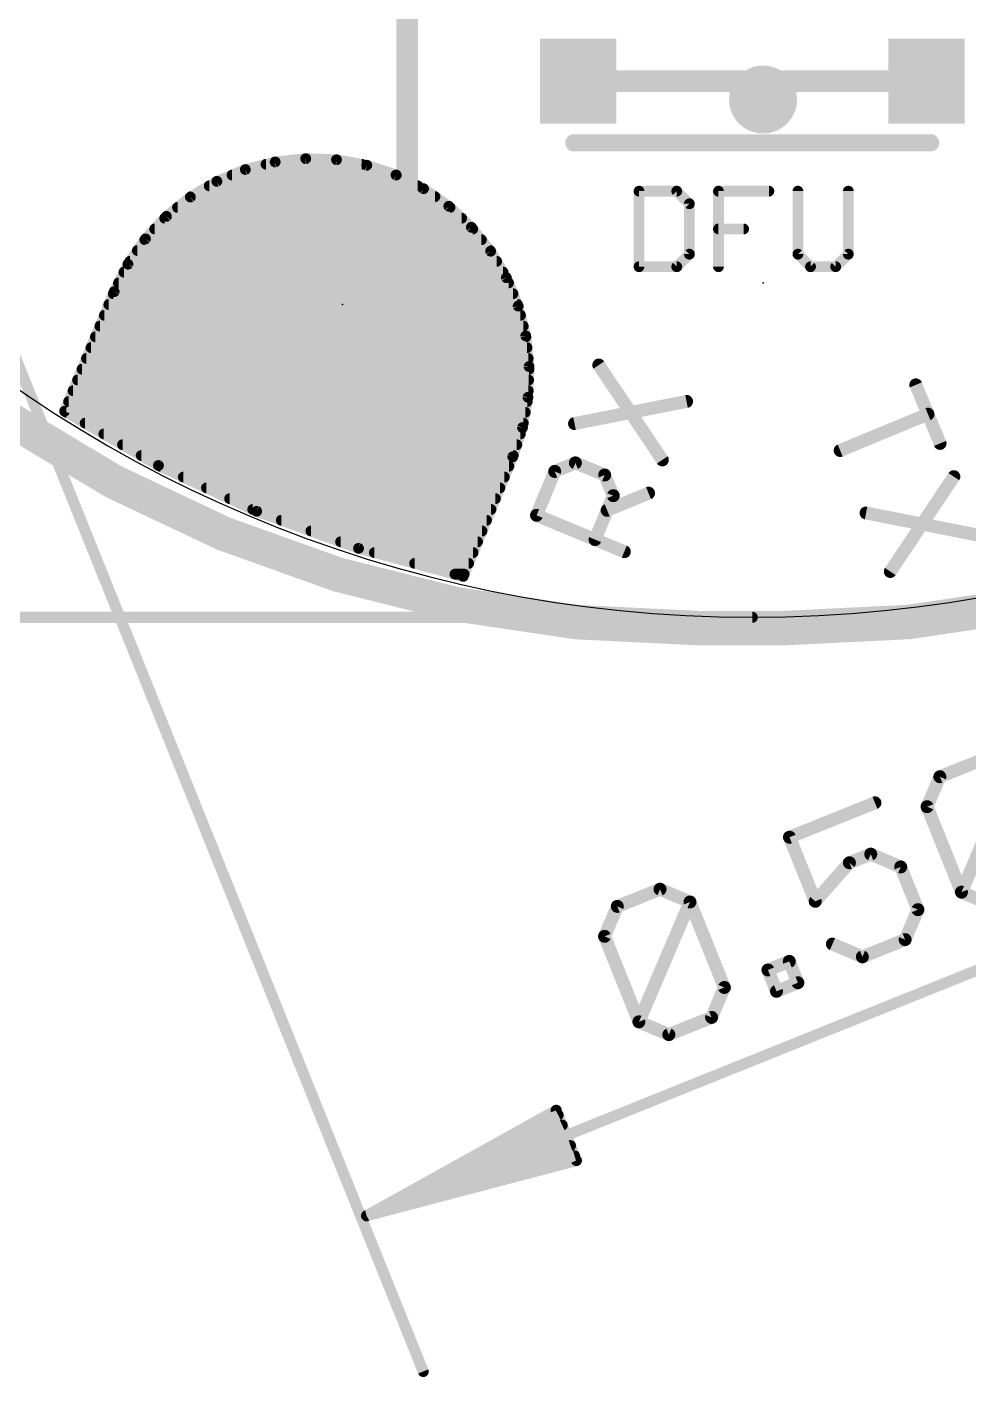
# Model space of a CAD drawing. Extents: x -22.8 to 21.3, y -24.2 to 20.5.
# Drawn here: x -8.54 to 2.55, y -24.18 to -8.29 of the extents above; entities that cross this region are included whole.
import ezdxf

# ---------------------------------------------------------------- set-up
doc = ezdxf.new("R2010")
doc.units = 0
for name, color, linetype in [('1', 12, 'CONTINUOUS'), ('16', 132, 'CONTINUOUS'), ('17', 110, 'CONTINUOUS'), ('18', 110, 'CONTINUOUS'), ('20', 53, 'CONTINUOUS'), ('21', 40, 'CONTINUOUS'), ('23', 53, 'CONTINUOUS'), ('24', 53, 'CONTINUOUS'), ('47', 253, 'CONTINUOUS')]:
    doc.layers.add(name, color=color, linetype=linetype)

# ---------------------------------------------------------------- blocks, each defined once
blk = doc.blocks.new('RECT')
blk.add_solid([(-0.5, -0.5), (0.5, -0.5), (-0.5, 0.5), (0.5, 0.5)])
blk = doc.blocks.new('ROUNDP')
at = {"const_width": 0.5}
blk.add_lwpolyline([(0, -0.25, 1), (0, 0.25, 1), (0, -0.25)], format="xyb", dxfattribs=at)
blk = doc.blocks.new('ROUNDV')
at = {"const_width": 0.5}
blk.add_lwpolyline([(0, -0.25, 1), (0, 0.25, 1), (0, -0.25)], format="xyb", dxfattribs=at)

msp = doc.modelspace()

# ---------------------------------------------------------------- linework, layer by layer
at = {"layer": '1'}
for points, const_width in [([(-2.05, -8.928), (-0.0795, -8.928)], 0.254), ([(-0.0795, -8.928), (2.05, -8.928)], 0.254), ([(-0.0795, -8.928), (0.127, -9.1345)], 0.254), ([(0.127, -9.1345), (0.127, -9.144)], 0.254), ([(-5.6172, -9.8787), (-5.9683, -9.9683)], 0.127), ([(-5.7242, -9.906), (-4.6003, -9.906)], 0.127), ([(-5.2569, -9.8399), (-5.6172, -9.8787)], 0.127), ([(-4.8947, -9.8529), (-5.2569, -9.8399)], 0.127), ([(-4.538, -9.9172), (-4.8947, -9.8529)], 0.127), ([(-4.1942, -10.0317), (-4.538, -9.9172)], 0.127), ([(-5.9683, -9.9683), (-6.3032, -10.107)], 0.127), ([(-6.1245, -10.033), (-4.1915, -10.033)], 0.127), ([(-3.8701, -10.1939), (-4.1942, -10.0317)], 0.127), ([(-6.3032, -10.107), (-6.6148, -10.2919)], 0.127), ([(-6.3925, -10.16), (-3.9378, -10.16)], 0.127), ([(-3.5724, -10.4006), (-3.8701, -10.1939)], 0.127), ([(-6.6148, -10.2919), (-6.897, -10.5193)], 0.127), ([(-6.6065, -10.287), (-3.736, -10.287)], 0.127), ([(-6.897, -10.5193), (-7.144, -10.7846)], 0.127), ([(-6.9172, -10.541), (-3.4216, -10.541)], 0.127), ([(-6.7663, -10.414), (-3.558, -10.414)], 0.127), ([(-3.3072, -10.6475), (-3.5724, -10.4006)], 0.127), ([(-7.0354, -10.668), (-3.2907, -10.668)], 0.127), ([(-3.0798, -10.9297), (-3.3072, -10.6475)], 0.127), ([(-7.144, -10.7846), (-7.3506, -11.0822)], 0.127), ([(-7.1512, -10.795), (-3.1883, -10.795)], 0.127), ([(-7.2394, -10.922), (-3.086, -10.922)], 0.127), ([(-2.8949, -11.2414), (-3.0798, -10.9297)], 0.127), ([(-7.3506, -11.0822), (-7.5129, -11.4063)], 0.127), ([(-7.3976, -11.176), (-2.9337, -11.176)], 0.127), ([(-7.3276, -11.049), (-3.009, -11.049)], 0.127), ([(-7.4611, -11.303), (-2.8693, -11.303)], 0.127), ([(-2.7562, -11.5762), (-2.8949, -11.2414)], 0.127), ([(-7.5129, -11.4063), (-8.0961, -12.8143)], 0.127), ([(-7.5227, -11.43), (-2.8167, -11.43)], 0.127), ([(-7.5753, -11.557), (-2.7641, -11.557)], 0.127), ([(-2.6666, -11.9273), (-2.7562, -11.5762)], 0.127), ([(-7.6805, -11.811), (-2.6963, -11.811)], 0.127), ([(-7.6279, -11.684), (-2.7287, -11.684)], 0.127), ([(-7.7331, -11.938), (-2.6654, -11.938)], 0.127), ([(-2.6278, -12.2877), (-2.6666, -11.9273)], 0.127), ([(-7.7857, -12.065), (-2.6518, -12.065)], 0.127), ([(-7.8383, -12.192), (-2.6381, -12.192)], 0.127), ([(-2.6408, -12.6498), (-2.6278, -12.2877)], 0.127), ([(-7.9435, -12.446), (-2.6335, -12.446)], 0.127), ([(-7.8909, -12.319), (-2.6289, -12.319)], 0.127), ([(-7.9961, -12.573), (-2.638, -12.573)], 0.127), ([(-8.0487, -12.7), (-2.6498, -12.7)], 0.127), ([(-2.7051, -13.0065), (-2.6408, -12.6498)], 0.127), ([(-8.0961, -12.8143), (-6.991, -13.4523)], 0.127), ([(-8.0741, -12.827), (-2.6727, -12.827)], 0.127), ([(-7.8541, -12.954), (-2.6956, -12.954)], 0.127), ([(-7.6341, -13.081), (-2.7299, -13.081)], 0.127), ([(-2.8196, -13.3503), (-2.7051, -13.0065)], 0.127), ([(-7.4142, -13.208), (-2.7722, -13.208)], 0.127), ([(-7.1942, -13.335), (-2.8144, -13.335)], 0.127), ([(-3.4028, -14.7583), (-2.8196, -13.3503)], 0.127), ([(-6.991, -13.4523), (-5.8345, -13.9916)], 0.127), ([(-6.9702, -13.462), (-2.8658, -13.462)], 0.127), ([(-6.6979, -13.589), (-2.9184, -13.589)], 0.127), ([(-6.4255, -13.716), (-2.971, -13.716)], 0.127), ([(-6.1532, -13.843), (-3.0236, -13.843)], 0.127), ([(-5.8808, -13.97), (-3.0762, -13.97)], 0.127), ([(-5.8345, -13.9916), (-4.6353, -14.4281)], 0.127), ([(-5.5449, -14.097), (-3.1288, -14.097)], 0.127), ([(-5.196, -14.224), (-3.1814, -14.224)], 0.127), ([(-4.8471, -14.351), (-3.234, -14.351)], 0.127), ([(-4.6353, -14.4281), (-3.4028, -14.7583)], 0.127), ([(-4.449, -14.478), (-3.2866, -14.478)], 0.127), ([(-3.975, -14.605), (-3.3392, -14.605)], 0.127), ([(-3.501, -14.732), (-3.3919, -14.732)], 0.127)]:
    msp.add_lwpolyline(points, dxfattribs=dict(at, const_width=const_width))
for points, const_width in [([(-2.05, -8.8645, 1), (-2.05, -8.9915)], 0.127), ([(-0.0795, -8.8645, 1), (-0.0795, -8.9915)], 0.127), ([(-0.0346, -8.8831, 1), (-0.1244, -8.9729)], 0.127), ([(-0.0795, -8.9915, 1), (-0.0795, -8.8645)], 0.127), ([(2.05, -8.9915, 1), (2.05, -8.8645)], 0.127), ([(0.1905, -9.1345, 1), (0.0635, -9.1345)], 0.127), ([(0.0821, -9.1794, 1), (0.1719, -9.0896)], 0.127), ([(0.0635, -9.144, 1), (0.1905, -9.144)], 0.127), ([(-5.7242, -9.8742, 1), (-5.7242, -9.9378)], 0.0635), ([(-5.6206, -9.8471, 1), (-5.6138, -9.9103)], 0.0635), ([(-5.6093, -9.9094, 1), (-5.625, -9.8479)], 0.0635), ([(-5.2557, -9.8082, 1), (-5.258, -9.8717)], 0.0635), ([(-5.2535, -9.8715, 1), (-5.2603, -9.8084)], 0.0635), ([(-4.8891, -9.8216, 1), (-4.9003, -9.8841)], 0.0635), ([(-4.8958, -9.8846, 1), (-4.8936, -9.8211)], 0.0635), ([(-4.6003, -9.9378, 1), (-4.6003, -9.8742)], 0.0635), ([(-4.528, -9.8871, 1), (-4.5481, -9.9474)], 0.0635), ([(-4.5437, -9.9485, 1), (-4.5324, -9.886)], 0.0635), ([(-6.1245, -10.0013, 1), (-6.1245, -10.0648)], 0.0635), ([(-5.9762, -9.9375, 1), (-5.9605, -9.9991)], 0.0635), ([(-5.9562, -9.9976, 1), (-5.9805, -9.939)], 0.0635), ([(-4.18, -10.0033, 1), (-4.2084, -10.0601)], 0.0635), ([(-4.2042, -10.0618, 1), (-4.1842, -10.0015)], 0.0635), ([(-4.1915, -10.0648, 1), (-4.1915, -10.0013)], 0.0635), ([(-6.3925, -10.1282, 1), (-6.3925, -10.1918)], 0.0635), ([(-6.3153, -10.0777, 1), (-6.291, -10.1363)], 0.0635), ([(-6.287, -10.1343, 1), (-6.3194, -10.0797)], 0.0635), ([(-3.9378, -10.1918, 1), (-3.9378, -10.1282)], 0.0635), ([(-3.852, -10.1678, 1), (-3.8882, -10.22)], 0.0635), ([(-3.8843, -10.2223, 1), (-3.8559, -10.1655)], 0.0635), ([(-6.631, -10.2646, 1), (-6.5986, -10.3192)], 0.0635), ([(-6.6065, -10.2553, 1), (-6.6065, -10.3188)], 0.0635), ([(-6.5949, -10.3166, 1), (-6.6347, -10.2672)], 0.0635), ([(-3.736, -10.3188, 1), (-3.736, -10.2553)], 0.0635), ([(-6.9172, -10.5092, 1), (-6.9172, -10.5728)], 0.0635), ([(-6.9169, -10.4946, 1), (-6.8771, -10.544)], 0.0635), ([(-6.8738, -10.541, 1), (-6.9202, -10.4977)], 0.0635), ([(-6.7663, -10.3822, 1), (-6.7663, -10.4458)], 0.0635), ([(-3.5508, -10.3773, 1), (-3.5941, -10.4238)], 0.0635), ([(-3.5905, -10.4267, 1), (-3.5543, -10.3745)], 0.0635), ([(-3.558, -10.4458, 1), (-3.558, -10.3822)], 0.0635), ([(-3.4216, -10.5728, 1), (-3.4216, -10.5092)], 0.0635), ([(-7.0354, -10.6363, 1), (-7.0354, -10.6998)], 0.0635), ([(-3.2825, -10.6276, 1), (-3.3319, -10.6674)], 0.0635), ([(-3.3288, -10.6708, 1), (-3.2856, -10.6243)], 0.0635), ([(-3.2907, -10.6998, 1), (-3.2907, -10.6363)], 0.0635), ([(-7.1512, -10.7632, 1), (-7.1512, -10.8268)], 0.0635), ([(-7.1672, -10.7629, 1), (-7.1207, -10.8062)], 0.0635), ([(-7.1179, -10.8027, 1), (-7.17, -10.7664)], 0.0635), ([(-3.1883, -10.8268, 1), (-3.1883, -10.7632)], 0.0635), ([(-7.2394, -10.8902, 1), (-7.2394, -10.9538)], 0.0635), ([(-3.0525, -10.9135, 1), (-3.1071, -10.9459)], 0.0635), ([(-3.1045, -10.9496, 1), (-3.0551, -10.9098)], 0.0635), ([(-3.086, -10.9538, 1), (-3.086, -10.8902)], 0.0635), ([(-7.3976, -11.1442, 1), (-7.3976, -11.2078)], 0.0635), ([(-7.3767, -11.0641, 1), (-7.3246, -11.1004)], 0.0635), ([(-7.3222, -11.0965, 1), (-7.379, -11.068)], 0.0635), ([(-7.3276, -11.0173, 1), (-7.3276, -11.0808)], 0.0635), ([(-3.009, -11.0808, 1), (-3.009, -11.0173)], 0.0635), ([(-2.9337, -11.2078, 1), (-2.9337, -11.1442)], 0.0635), ([(-7.4611, -11.2713, 1), (-7.4611, -11.3348)], 0.0635), ([(-2.8655, -11.2292, 1), (-2.9242, -11.2535)], 0.0635), ([(-2.9222, -11.2576, 1), (-2.8676, -11.2252)], 0.0635), ([(-2.8693, -11.3348, 1), (-2.8693, -11.2713)], 0.0635), ([(-7.5227, -11.3982, 1), (-7.5227, -11.4618)], 0.0635), ([(-7.5413, -11.3921, 1), (-7.4845, -11.4205)], 0.0635), ([(-7.4835, -11.4185, 1), (-7.5422, -11.3942)], 0.0635), ([(-2.8167, -11.4618, 1), (-2.8167, -11.3982)], 0.0635), ([(-7.5753, -11.5252, 1), (-7.5753, -11.5888)], 0.0635), ([(-2.7254, -11.5683, 1), (-2.7869, -11.584)], 0.0635), ([(-2.7855, -11.5883, 1), (-2.7269, -11.564)], 0.0635), ([(-2.7641, -11.5888, 1), (-2.7641, -11.5252)], 0.0635), ([(-7.6805, -11.7792, 1), (-7.6805, -11.8428)], 0.0635), ([(-7.6279, -11.6523, 1), (-7.6279, -11.7158)], 0.0635), ([(-2.7287, -11.7158, 1), (-2.7287, -11.6523)], 0.0635), ([(-2.6963, -11.8428, 1), (-2.6963, -11.7792)], 0.0635), ([(-7.7331, -11.9063, 1), (-7.7331, -11.9698)], 0.0635), ([(-2.635, -11.9239, 1), (-2.6981, -11.9307)], 0.0635), ([(-2.6973, -11.9352, 1), (-2.6358, -11.9195)], 0.0635), ([(-2.6654, -11.9698, 1), (-2.6654, -11.9063)], 0.0635), ([(-7.7857, -12.0333, 1), (-7.7857, -12.0968)], 0.0635), ([(-2.6518, -12.0968, 1), (-2.6518, -12.0333)], 0.0635), ([(-7.8383, -12.1602, 1), (-7.8383, -12.2238)], 0.0635), ([(-2.5961, -12.2888, 1), (-2.6596, -12.2865)], 0.0635), ([(-2.6381, -12.2238, 1), (-2.6381, -12.1602)], 0.0635), ([(-7.9435, -12.4142, 1), (-7.9435, -12.4778)], 0.0635), ([(-7.8909, -12.2873, 1), (-7.8909, -12.3508)], 0.0635), ([(-2.6594, -12.2911, 1), (-2.5963, -12.2843)], 0.0635), ([(-2.6335, -12.4778, 1), (-2.6335, -12.4142)], 0.0635), ([(-2.6289, -12.3508, 1), (-2.6289, -12.2873)], 0.0635), ([(-7.9961, -12.5412, 1), (-7.9961, -12.6048)], 0.0635), ([(-2.638, -12.6048, 1), (-2.638, -12.5412)], 0.0635), ([(-8.0487, -12.6683, 1), (-8.0487, -12.7318)], 0.0635), ([(-2.6725, -12.6487, 1), (-2.609, -12.651)], 0.0635), ([(-2.6095, -12.6555, 1), (-2.672, -12.6442)], 0.0635), ([(-2.6498, -12.7318, 1), (-2.6498, -12.6683)], 0.0635), ([(-8.1254, -12.8022, 1), (-8.0667, -12.8265)], 0.0635), ([(-8.0802, -12.7868, 1), (-8.1119, -12.8418)], 0.0635), ([(-8.0741, -12.7952, 1), (-8.0741, -12.8588)], 0.0635), ([(-2.6727, -12.8588, 1), (-2.6727, -12.7952)], 0.0635), ([(-7.8541, -12.9223, 1), (-7.8541, -12.9858)], 0.0635), ([(-7.6341, -13.0493, 1), (-7.6341, -13.1128)], 0.0635), ([(-2.7363, -13.0009, 1), (-2.6739, -13.0121)], 0.0635), ([(-2.675, -13.0165, 1), (-2.7352, -12.9965)], 0.0635), ([(-2.7299, -13.1128, 1), (-2.7299, -13.0493)], 0.0635), ([(-2.6956, -12.9858, 1), (-2.6956, -12.9223)], 0.0635), ([(-7.4142, -13.1762, 1), (-7.4142, -13.2398)], 0.0635), ([(-2.7722, -13.2398, 1), (-2.7722, -13.1762)], 0.0635), ([(-7.1942, -13.3033, 1), (-7.1942, -13.3668)], 0.0635), ([(-2.8497, -13.3403, 1), (-2.7894, -13.3604)], 0.0635), ([(-2.7902, -13.3625, 1), (-2.8489, -13.3382)], 0.0635), ([(-2.8144, -13.3668, 1), (-2.8144, -13.3033)], 0.0635), ([(-6.9775, -13.4236, 1), (-7.0044, -13.4811)], 0.0635), ([(-7.0068, -13.4798, 1), (-6.9751, -13.4248)], 0.0635), ([(-6.9702, -13.4303, 1), (-6.9702, -13.4938)], 0.0635), ([(-2.8658, -13.4938, 1), (-2.8658, -13.4303)], 0.0635), ([(-6.6979, -13.5572, 1), (-6.6979, -13.6208)], 0.0635), ([(-6.4255, -13.6843, 1), (-6.4255, -13.7478)], 0.0635), ([(-2.971, -13.7478, 1), (-2.971, -13.6843)], 0.0635), ([(-2.9184, -13.6208, 1), (-2.9184, -13.5572)], 0.0635), ([(-6.1532, -13.8112, 1), (-6.1532, -13.8748)], 0.0635), ([(-3.0236, -13.8748, 1), (-3.0236, -13.8112)], 0.0635), ([(-5.8808, -13.9383, 1), (-5.8808, -14.0018)], 0.0635), ([(-5.8236, -13.9618, 1), (-5.8453, -14.0215)], 0.0635), ([(-5.8479, -14.0204, 1), (-5.821, -13.9628)], 0.0635), ([(-3.0762, -14.0018, 1), (-3.0762, -13.9383)], 0.0635), ([(-5.5449, -14.0653, 1), (-5.5449, -14.1288)], 0.0635), ([(-3.1288, -14.1288, 1), (-3.1288, -14.0653)], 0.0635), ([(-5.196, -14.1922, 1), (-5.196, -14.2558)], 0.0635), ([(-4.8471, -14.3193, 1), (-4.8471, -14.3828)], 0.0635), ([(-3.234, -14.3828, 1), (-3.234, -14.3193)], 0.0635), ([(-3.1814, -14.2558, 1), (-3.1814, -14.1922)], 0.0635), ([(-4.6271, -14.3974, 1), (-4.6436, -14.4587)], 0.0635), ([(-4.6462, -14.4579, 1), (-4.6245, -14.3982)], 0.0635), ([(-4.449, -14.4463, 1), (-4.449, -14.5098)], 0.0635), ([(-3.2866, -14.5098, 1), (-3.2866, -14.4463)], 0.0635), ([(-3.975, -14.5732, 1), (-3.975, -14.6368)], 0.0635), ([(-3.3392, -14.6368, 1), (-3.3392, -14.5732)], 0.0635), ([(-3.501, -14.7003, 1), (-3.501, -14.7638)], 0.0635), ([(-3.4321, -14.7462, 1), (-3.3734, -14.7705)], 0.0635), ([(-3.411, -14.789, 1), (-3.3945, -14.7277)], 0.0635), ([(-3.3919, -14.7638, 1), (-3.3919, -14.7003)], 0.0635)]:
    msp.add_lwpolyline(points, format="xyb", dxfattribs=dict(at, const_width=const_width))
at = {"layer": '16'}
for points, const_width in [([(-4.064, -0.127), (-4.064, -10.922)], 0.254), ([(0.127, -9.144), (0.127, -9.398)], 0.254), ([(-5.6172, -9.8787), (-5.9683, -9.9683)], 0.127), ([(-5.7242, -9.906), (-4.6003, -9.906)], 0.127), ([(-5.2569, -9.8399), (-5.6172, -9.8787)], 0.127), ([(-4.8947, -9.8529), (-5.2569, -9.8399)], 0.127), ([(-4.538, -9.9172), (-4.8947, -9.8529)], 0.127), ([(-4.1942, -10.0317), (-4.538, -9.9172)], 0.127), ([(-5.9683, -9.9683), (-6.3032, -10.107)], 0.127), ([(-6.1245, -10.033), (-4.1915, -10.033)], 0.127), ([(-3.8701, -10.1939), (-4.1942, -10.0317)], 0.127), ([(-6.3032, -10.107), (-6.6148, -10.2919)], 0.127), ([(-6.3925, -10.16), (-3.9378, -10.16)], 0.127), ([(-3.5724, -10.4006), (-3.8701, -10.1939)], 0.127), ([(-6.6148, -10.2919), (-6.897, -10.5193)], 0.127), ([(-6.6065, -10.287), (-3.736, -10.287)], 0.127), ([(-6.897, -10.5193), (-7.144, -10.7846)], 0.127), ([(-6.9172, -10.541), (-3.4216, -10.541)], 0.127), ([(-6.7663, -10.414), (-3.558, -10.414)], 0.127), ([(-3.3072, -10.6475), (-3.5724, -10.4006)], 0.127), ([(-7.0354, -10.668), (-3.2907, -10.668)], 0.127), ([(-3.0798, -10.9297), (-3.3072, -10.6475)], 0.127), ([(-7.144, -10.7846), (-7.3506, -11.0822)], 0.127), ([(-7.1512, -10.795), (-3.1883, -10.795)], 0.127), ([(-4.064, -10.922), (-4.445, -11.303)], 0.254), ([(-7.2394, -10.922), (-3.086, -10.922)], 0.127), ([(-2.8949, -11.2414), (-3.0798, -10.9297)], 0.127), ([(-7.3506, -11.0822), (-7.5129, -11.4063)], 0.127), ([(-7.3976, -11.176), (-2.9337, -11.176)], 0.127), ([(-7.3276, -11.049), (-3.009, -11.049)], 0.127), ([(-7.4611, -11.303), (-2.8693, -11.303)], 0.127), ([(-4.572, -11.303), (-4.826, -11.557)], 0.254), ([(-4.445, -11.303), (-4.572, -11.303)], 0.254), ([(-2.7562, -11.5762), (-2.8949, -11.2414)], 0.127), ([(-7.5129, -11.4063), (-8.0961, -12.8143)], 0.127), ([(-7.5227, -11.43), (-2.8167, -11.43)], 0.127), ([(-7.5753, -11.557), (-2.7641, -11.557)], 0.127), ([(-2.6666, -11.9273), (-2.7562, -11.5762)], 0.127), ([(-7.6805, -11.811), (-2.6963, -11.811)], 0.127), ([(-7.6279, -11.684), (-2.7287, -11.684)], 0.127), ([(-7.7331, -11.938), (-2.6654, -11.938)], 0.127), ([(-2.6278, -12.2877), (-2.6666, -11.9273)], 0.127), ([(-7.7857, -12.065), (-2.6518, -12.065)], 0.127), ([(-7.8383, -12.192), (-2.6381, -12.192)], 0.127), ([(-2.6408, -12.6498), (-2.6278, -12.2877)], 0.127), ([(-7.9435, -12.446), (-2.6335, -12.446)], 0.127), ([(-7.8909, -12.319), (-2.6289, -12.319)], 0.127), ([(-7.9961, -12.573), (-2.638, -12.573)], 0.127), ([(-8.0487, -12.7), (-2.6498, -12.7)], 0.127), ([(-2.7051, -13.0065), (-2.6408, -12.6498)], 0.127), ([(-8.0961, -12.8143), (-6.991, -13.4523)], 0.127), ([(-8.0741, -12.827), (-2.6727, -12.827)], 0.127), ([(-7.8541, -12.954), (-2.6956, -12.954)], 0.127), ([(-7.6341, -13.081), (-2.7299, -13.081)], 0.127), ([(-2.8196, -13.3503), (-2.7051, -13.0065)], 0.127), ([(-7.4142, -13.208), (-2.7722, -13.208)], 0.127), ([(-7.1942, -13.335), (-2.8144, -13.335)], 0.127), ([(-3.4028, -14.7583), (-2.8196, -13.3503)], 0.127), ([(-6.991, -13.4523), (-5.8345, -13.9916)], 0.127), ([(-6.9702, -13.462), (-2.8658, -13.462)], 0.127), ([(-6.6979, -13.589), (-2.9184, -13.589)], 0.127), ([(-6.4255, -13.716), (-2.971, -13.716)], 0.127), ([(-6.1532, -13.843), (-3.0236, -13.843)], 0.127), ([(-5.8808, -13.97), (-3.0762, -13.97)], 0.127), ([(-5.8345, -13.9916), (-4.6353, -14.4281)], 0.127), ([(-5.5449, -14.097), (-3.1288, -14.097)], 0.127), ([(-5.196, -14.224), (-3.1814, -14.224)], 0.127), ([(-4.8471, -14.351), (-3.234, -14.351)], 0.127), ([(-4.6353, -14.4281), (-3.4028, -14.7583)], 0.127), ([(-4.449, -14.478), (-3.2866, -14.478)], 0.127), ([(-3.975, -14.605), (-3.3392, -14.605)], 0.127), ([(-3.501, -14.732), (-3.3919, -14.732)], 0.127), ([(-0.635, -15.367), (0.381, -15.367)], 0.4064)]:
    msp.add_lwpolyline(points, dxfattribs=dict(at, const_width=const_width))
for points, const_width in [([(0.381, -15.367, 0.4142), (15.24, -0.508)], 0.4064), ([(-15.24, -0.762, 0.4142), (-0.635, -15.367)], 0.4064), ([(0.1905, -9.144, 1), (0.0635, -9.144)], 0.127), ([(0.0635, -9.398, 1), (0.1905, -9.398)], 0.127), ([(-5.7242, -9.8742, 1), (-5.7242, -9.9378)], 0.0635), ([(-5.6206, -9.8471, 1), (-5.6138, -9.9103)], 0.0635), ([(-5.6093, -9.9094, 1), (-5.625, -9.8479)], 0.0635), ([(-5.2557, -9.8082, 1), (-5.258, -9.8717)], 0.0635), ([(-5.2535, -9.8715, 1), (-5.2603, -9.8084)], 0.0635), ([(-4.8891, -9.8216, 1), (-4.9003, -9.8841)], 0.0635), ([(-4.8958, -9.8846, 1), (-4.8936, -9.8211)], 0.0635), ([(-4.6003, -9.9378, 1), (-4.6003, -9.8742)], 0.0635), ([(-4.528, -9.8871, 1), (-4.5481, -9.9474)], 0.0635), ([(-4.5437, -9.9485, 1), (-4.5324, -9.886)], 0.0635), ([(-6.1245, -10.0013, 1), (-6.1245, -10.0648)], 0.0635), ([(-5.9762, -9.9375, 1), (-5.9605, -9.9991)], 0.0635), ([(-5.9562, -9.9976, 1), (-5.9805, -9.939)], 0.0635), ([(-4.18, -10.0033, 1), (-4.2084, -10.0601)], 0.0635), ([(-4.2042, -10.0618, 1), (-4.1842, -10.0015)], 0.0635), ([(-4.1915, -10.0648, 1), (-4.1915, -10.0013)], 0.0635), ([(-6.3925, -10.1282, 1), (-6.3925, -10.1918)], 0.0635), ([(-6.3153, -10.0777, 1), (-6.291, -10.1363)], 0.0635), ([(-6.287, -10.1343, 1), (-6.3194, -10.0797)], 0.0635), ([(-3.9378, -10.1918, 1), (-3.9378, -10.1282)], 0.0635), ([(-3.852, -10.1678, 1), (-3.8882, -10.22)], 0.0635), ([(-3.8843, -10.2223, 1), (-3.8559, -10.1655)], 0.0635), ([(-6.631, -10.2646, 1), (-6.5986, -10.3192)], 0.0635), ([(-6.6065, -10.2553, 1), (-6.6065, -10.3188)], 0.0635), ([(-6.5949, -10.3166, 1), (-6.6347, -10.2672)], 0.0635), ([(-3.736, -10.3188, 1), (-3.736, -10.2553)], 0.0635), ([(-6.9172, -10.5092, 1), (-6.9172, -10.5728)], 0.0635), ([(-6.9169, -10.4946, 1), (-6.8771, -10.544)], 0.0635), ([(-6.8738, -10.541, 1), (-6.9202, -10.4977)], 0.0635), ([(-6.7663, -10.3822, 1), (-6.7663, -10.4458)], 0.0635), ([(-3.5508, -10.3773, 1), (-3.5941, -10.4238)], 0.0635), ([(-3.5905, -10.4267, 1), (-3.5543, -10.3745)], 0.0635), ([(-3.558, -10.4458, 1), (-3.558, -10.3822)], 0.0635), ([(-3.4216, -10.5728, 1), (-3.4216, -10.5092)], 0.0635), ([(-7.0354, -10.6363, 1), (-7.0354, -10.6998)], 0.0635), ([(-3.2825, -10.6276, 1), (-3.3319, -10.6674)], 0.0635), ([(-3.3288, -10.6708, 1), (-3.2856, -10.6243)], 0.0635), ([(-3.2907, -10.6998, 1), (-3.2907, -10.6363)], 0.0635), ([(-7.1512, -10.7632, 1), (-7.1512, -10.8268)], 0.0635), ([(-7.1672, -10.7629, 1), (-7.1207, -10.8062)], 0.0635), ([(-7.1179, -10.8027, 1), (-7.17, -10.7664)], 0.0635), ([(-4.0191, -10.9669, 1), (-4.1089, -10.8771)], 0.127), ([(-3.1883, -10.8268, 1), (-3.1883, -10.7632)], 0.0635), ([(-7.2394, -10.8902, 1), (-7.2394, -10.9538)], 0.0635), ([(-4.1275, -10.922, 1), (-4.0005, -10.922)], 0.127), ([(-3.0525, -10.9135, 1), (-3.1071, -10.9459)], 0.0635), ([(-3.1045, -10.9496, 1), (-3.0551, -10.9098)], 0.0635), ([(-3.086, -10.9538, 1), (-3.086, -10.8902)], 0.0635), ([(-7.3976, -11.1442, 1), (-7.3976, -11.2078)], 0.0635), ([(-7.3767, -11.0641, 1), (-7.3246, -11.1004)], 0.0635), ([(-7.3222, -11.0965, 1), (-7.379, -11.068)], 0.0635), ([(-7.3276, -11.0173, 1), (-7.3276, -11.0808)], 0.0635), ([(-3.009, -11.0808, 1), (-3.009, -11.0173)], 0.0635), ([(-2.9337, -11.2078, 1), (-2.9337, -11.1442)], 0.0635), ([(-7.4611, -11.2713, 1), (-7.4611, -11.3348)], 0.0635), ([(-4.572, -11.2395, 1), (-4.572, -11.3665)], 0.127), ([(-4.5271, -11.3479, 1), (-4.6169, -11.2581)], 0.127), ([(-4.4899, -11.2581, 1), (-4.4001, -11.3479)], 0.127), ([(-4.445, -11.3665, 1), (-4.445, -11.2395)], 0.127), ([(-2.8655, -11.2292, 1), (-2.9242, -11.2535)], 0.0635), ([(-2.9222, -11.2576, 1), (-2.8676, -11.2252)], 0.0635), ([(-2.8693, -11.3348, 1), (-2.8693, -11.2713)], 0.0635), ([(-7.5227, -11.3982, 1), (-7.5227, -11.4618)], 0.0635), ([(-7.5413, -11.3921, 1), (-7.4845, -11.4205)], 0.0635), ([(-7.4835, -11.4185, 1), (-7.5422, -11.3942)], 0.0635), ([(-2.8167, -11.4618, 1), (-2.8167, -11.3982)], 0.0635), ([(-7.5753, -11.5252, 1), (-7.5753, -11.5888)], 0.0635), ([(-4.8709, -11.5121, 1), (-4.7811, -11.6019)], 0.127), ([(-2.7254, -11.5683, 1), (-2.7869, -11.584)], 0.0635), ([(-2.7855, -11.5883, 1), (-2.7269, -11.564)], 0.0635), ([(-2.7641, -11.5888, 1), (-2.7641, -11.5252)], 0.0635), ([(-7.6805, -11.7792, 1), (-7.6805, -11.8428)], 0.0635), ([(-7.6279, -11.6523, 1), (-7.6279, -11.7158)], 0.0635), ([(-2.7287, -11.7158, 1), (-2.7287, -11.6523)], 0.0635), ([(-2.6963, -11.8428, 1), (-2.6963, -11.7792)], 0.0635), ([(-7.7331, -11.9063, 1), (-7.7331, -11.9698)], 0.0635), ([(-2.635, -11.9239, 1), (-2.6981, -11.9307)], 0.0635), ([(-2.6973, -11.9352, 1), (-2.6358, -11.9195)], 0.0635), ([(-2.6654, -11.9698, 1), (-2.6654, -11.9063)], 0.0635), ([(-7.7857, -12.0333, 1), (-7.7857, -12.0968)], 0.0635), ([(-2.6518, -12.0968, 1), (-2.6518, -12.0333)], 0.0635), ([(-7.8383, -12.1602, 1), (-7.8383, -12.2238)], 0.0635), ([(-2.5961, -12.2888, 1), (-2.6596, -12.2865)], 0.0635), ([(-2.6381, -12.2238, 1), (-2.6381, -12.1602)], 0.0635), ([(-7.9435, -12.4142, 1), (-7.9435, -12.4778)], 0.0635), ([(-7.8909, -12.2873, 1), (-7.8909, -12.3508)], 0.0635), ([(-2.6594, -12.2911, 1), (-2.5963, -12.2843)], 0.0635), ([(-2.6335, -12.4778, 1), (-2.6335, -12.4142)], 0.0635), ([(-2.6289, -12.3508, 1), (-2.6289, -12.2873)], 0.0635), ([(-7.9961, -12.5412, 1), (-7.9961, -12.6048)], 0.0635), ([(-2.638, -12.6048, 1), (-2.638, -12.5412)], 0.0635), ([(-8.0487, -12.6683, 1), (-8.0487, -12.7318)], 0.0635), ([(-2.6725, -12.6487, 1), (-2.609, -12.651)], 0.0635), ([(-2.6095, -12.6555, 1), (-2.672, -12.6442)], 0.0635), ([(-2.6498, -12.7318, 1), (-2.6498, -12.6683)], 0.0635), ([(-8.1254, -12.8022, 1), (-8.0667, -12.8265)], 0.0635), ([(-8.0802, -12.7868, 1), (-8.1119, -12.8418)], 0.0635), ([(-8.0741, -12.7952, 1), (-8.0741, -12.8588)], 0.0635), ([(-2.6727, -12.8588, 1), (-2.6727, -12.7952)], 0.0635), ([(-7.8541, -12.9223, 1), (-7.8541, -12.9858)], 0.0635), ([(-7.6341, -13.0493, 1), (-7.6341, -13.1128)], 0.0635), ([(-2.7363, -13.0009, 1), (-2.6739, -13.0121)], 0.0635), ([(-2.675, -13.0165, 1), (-2.7352, -12.9965)], 0.0635), ([(-2.7299, -13.1128, 1), (-2.7299, -13.0493)], 0.0635), ([(-2.6956, -12.9858, 1), (-2.6956, -12.9223)], 0.0635), ([(-7.4142, -13.1762, 1), (-7.4142, -13.2398)], 0.0635), ([(-2.7722, -13.2398, 1), (-2.7722, -13.1762)], 0.0635), ([(-7.1942, -13.3033, 1), (-7.1942, -13.3668)], 0.0635), ([(-2.8497, -13.3403, 1), (-2.7894, -13.3604)], 0.0635), ([(-2.7902, -13.3625, 1), (-2.8489, -13.3382)], 0.0635), ([(-2.8144, -13.3668, 1), (-2.8144, -13.3033)], 0.0635), ([(-6.9775, -13.4236, 1), (-7.0044, -13.4811)], 0.0635), ([(-7.0068, -13.4798, 1), (-6.9751, -13.4248)], 0.0635), ([(-6.9702, -13.4303, 1), (-6.9702, -13.4938)], 0.0635), ([(-2.8658, -13.4938, 1), (-2.8658, -13.4303)], 0.0635), ([(-6.6979, -13.5572, 1), (-6.6979, -13.6208)], 0.0635), ([(-6.4255, -13.6843, 1), (-6.4255, -13.7478)], 0.0635), ([(-2.971, -13.7478, 1), (-2.971, -13.6843)], 0.0635), ([(-2.9184, -13.6208, 1), (-2.9184, -13.5572)], 0.0635), ([(-6.1532, -13.8112, 1), (-6.1532, -13.8748)], 0.0635), ([(-3.0236, -13.8748, 1), (-3.0236, -13.8112)], 0.0635), ([(-5.8808, -13.9383, 1), (-5.8808, -14.0018)], 0.0635), ([(-5.8236, -13.9618, 1), (-5.8453, -14.0215)], 0.0635), ([(-5.8479, -14.0204, 1), (-5.821, -13.9628)], 0.0635), ([(-3.0762, -14.0018, 1), (-3.0762, -13.9383)], 0.0635), ([(-5.5449, -14.0653, 1), (-5.5449, -14.1288)], 0.0635), ([(-3.1288, -14.1288, 1), (-3.1288, -14.0653)], 0.0635), ([(-5.196, -14.1922, 1), (-5.196, -14.2558)], 0.0635), ([(-4.8471, -14.3193, 1), (-4.8471, -14.3828)], 0.0635), ([(-3.234, -14.3828, 1), (-3.234, -14.3193)], 0.0635), ([(-3.1814, -14.2558, 1), (-3.1814, -14.1922)], 0.0635), ([(-4.6271, -14.3974, 1), (-4.6436, -14.4587)], 0.0635), ([(-4.6462, -14.4579, 1), (-4.6245, -14.3982)], 0.0635), ([(-4.449, -14.4463, 1), (-4.449, -14.5098)], 0.0635), ([(-3.2866, -14.5098, 1), (-3.2866, -14.4463)], 0.0635), ([(-3.975, -14.5732, 1), (-3.975, -14.6368)], 0.0635), ([(-3.3392, -14.6368, 1), (-3.3392, -14.5732)], 0.0635), ([(-3.501, -14.7003, 1), (-3.501, -14.7638)], 0.0635), ([(-3.4321, -14.7462, 1), (-3.3734, -14.7705)], 0.0635), ([(-3.411, -14.789, 1), (-3.3945, -14.7277)], 0.0635), ([(-3.3919, -14.7638, 1), (-3.3919, -14.7003)], 0.0635), ([(-0.635, -15.2654, 1), (-0.635, -15.4686)], 0.2032), ([(-0.635, -15.4686, 1), (-0.635, -15.2654)], 0.2032), ([(0.381, -15.2654, 1), (0.381, -15.4686)], 0.2032), ([(0.381, -15.4686, 1), (0.381, -15.2654)], 0.2032)]:
    msp.add_lwpolyline(points, format="xyb", dxfattribs=dict(at, const_width=const_width))
at = {"layer": '20'}
for start, end in [(180, 270), (270, 0)]:
    msp.add_arc((0, 0), 15.24, start, end, dxfattribs=at)
at = {"layer": '21'}
for points, const_width in [([(2.1, -9.6534), (-2.1, -9.6534)], 0.2032), ([(-1.3335, -10.2227), (-1.3335, -11.1125)], 0.127), ([(-0.8886, -10.2227), (-1.3335, -10.2227)], 0.127), ([(-0.7403, -10.371), (-0.8886, -10.2227)], 0.127), ([(-0.398, -11.1125), (-0.398, -10.2227)], 0.127), ([(-0.398, -10.2227), (0.1952, -10.2227)], 0.127), ([(0.5375, -10.2227), (0.5375, -10.9642)], 0.127), ([(1.1307, -10.9642), (1.1307, -10.2227)], 0.127), ([(-0.7403, -10.9642), (-0.7403, -10.371)], 0.127), ([(-0.398, -10.6676), (-0.1014, -10.6676)], 0.127), ([(-0.8886, -11.1125), (-0.7403, -10.9642)], 0.127), ([(0.5375, -10.9642), (0.6858, -11.1125)], 0.127), ([(0.9824, -11.1125), (1.1307, -10.9642)], 0.127), ([(-1.3335, -11.1125), (-0.8886, -11.1125)], 0.127), ([(0.6858, -11.1125), (0.9824, -11.1125)], 0.127), ([(-1.807, -12.2699), (-1.0589, -13.3869)], 0.1524), ([(1.9258, -12.5034), (2.2111, -13.1924)], 0.1524), ([(-2.0923, -12.9589), (-0.7736, -12.698)], 0.1524), ([(1.035, -13.2759), (2.0684, -12.8479)], 0.1524), ([(-2.3258, -13.5225), (-2.0822, -13.4217)], 0.1524), ([(-2.0822, -13.4217), (-1.7378, -13.5643)], 0.1524), ([(-2.5398, -14.0392), (-2.3258, -13.5225)], 0.1524), ([(-1.7378, -13.5643), (-1.6369, -13.8079)], 0.1524), ([(2.3733, -13.5838), (1.6252, -14.7008)], 0.1524), ([(-1.6369, -13.8079), (-1.8509, -14.3246)], 0.1524), ([(-1.7082, -13.9801), (-1.2211, -13.7784)], 0.1524), ([(-1.5064, -14.4673), (-2.5398, -14.0392)], 0.1524), ([(2.6586, -14.2727), (1.3399, -14.0119)], 0.1524)]:
    msp.add_lwpolyline(points, dxfattribs=dict(at, const_width=const_width))
for points, const_width in [([(-2.1, -9.6026, 1), (-2.1, -9.7042)], 0.1016), ([(2.1, -9.7042, 1), (2.1, -9.6026)], 0.1016), ([(-1.3018, -10.2227, 1), (-1.3653, -10.2227)], 0.0635), ([(-1.3335, -10.191, 1), (-1.3335, -10.2545)], 0.0635), ([(-0.8662, -10.2003, 1), (-0.9111, -10.2452)], 0.0635), ([(-0.8886, -10.2545, 1), (-0.8886, -10.191)], 0.0635), ([(-0.3662, -10.2227, 1), (-0.4297, -10.2227)], 0.0635), ([(-0.398, -10.191, 1), (-0.398, -10.2545)], 0.0635), ([(0.1952, -10.2545, 1), (0.1952, -10.191)], 0.0635), ([(0.5693, -10.2227, 1), (0.5058, -10.2227)], 0.0635), ([(1.1625, -10.2227, 1), (1.099, -10.2227)], 0.0635), ([(-0.7086, -10.371, 1), (-0.7721, -10.371)], 0.0635), ([(-0.7628, -10.3935, 1), (-0.7179, -10.3486)], 0.0635), ([(-0.398, -10.6359, 1), (-0.398, -10.6994)], 0.0635), ([(-0.1014, -10.6994, 1), (-0.1014, -10.6359)], 0.0635), ([(-0.7721, -10.9642, 1), (-0.7086, -10.9642)], 0.0635), ([(-0.7179, -10.9867, 1), (-0.7628, -10.9418)], 0.0635), ([(0.56, -10.9418, 1), (0.5151, -10.9867)], 0.0635), ([(0.5058, -10.9642, 1), (0.5693, -10.9642)], 0.0635), ([(1.099, -10.9642, 1), (1.1625, -10.9642)], 0.0635), ([(1.1532, -10.9867, 1), (1.1083, -10.9418)], 0.0635), ([(-1.3335, -11.0808, 1), (-1.3335, -11.1443)], 0.0635), ([(-1.3653, -11.1125, 1), (-1.3018, -11.1125)], 0.0635), ([(-0.9111, -11.09, 1), (-0.8662, -11.135)], 0.0635), ([(-0.8886, -11.1443, 1), (-0.8886, -11.0808)], 0.0635), ([(-0.4297, -11.1125, 1), (-0.3662, -11.1125)], 0.0635), ([(0.6858, -11.0808, 1), (0.6858, -11.1443)], 0.0635), ([(0.6634, -11.135, 1), (0.7083, -11.09)], 0.0635), ([(0.96, -11.09, 1), (1.0049, -11.135)], 0.0635), ([(0.9824, -11.1443, 1), (0.9824, -11.0808)], 0.0635), ([(-1.7753, -12.2487, 1), (-1.8386, -12.2911)], 0.0762), ([(1.961, -12.4888, 1), (1.8906, -12.518)], 0.0762), ([(-0.7662, -12.7354, 1), (-0.7809, -12.6606)], 0.0762), ([(2.083, -12.8831, 1), (2.0539, -12.8127)], 0.0762), ([(-2.0997, -12.9215, 1), (-2.0849, -12.9962)], 0.0762), ([(2.1759, -13.2069, 1), (2.2463, -13.1778)], 0.0762), ([(-2.0677, -13.3865, 1), (-2.0968, -13.4568)], 0.0762), ([(-2.0677, -13.4568, 1), (-2.0968, -13.3865)], 0.0762), ([(-1.0906, -13.4081, 1), (-1.0273, -13.3657)], 0.0762), ([(1.0204, -13.2407, 1), (1.0496, -13.3111)], 0.0762), ([(-2.3404, -13.4873, 1), (-2.3112, -13.5577)], 0.0762), ([(-2.2906, -13.5371, 1), (-2.361, -13.508)], 0.0762), ([(-1.7026, -13.5498, 1), (-1.773, -13.5789)], 0.0762), ([(-1.7523, -13.5995, 1), (-1.7232, -13.5291)], 0.0762), ([(2.4049, -13.605, 1), (2.3416, -13.5626)], 0.0762), ([(-1.6017, -13.8225, 1), (-1.6721, -13.7933)], 0.0762), ([(-1.6721, -13.8225, 1), (-1.6017, -13.7933)], 0.0762), ([(-1.2065, -13.8136, 1), (-1.2356, -13.7432)], 0.0762), ([(-2.5253, -14.004, 1), (-2.5544, -14.0744)], 0.0762), ([(-2.575, -14.0247, 1), (-2.5046, -14.0538)], 0.0762), ([(-1.7228, -13.9449, 1), (-1.6936, -14.0153)], 0.0762), ([(1.3472, -13.9745, 1), (1.3325, -14.0492)], 0.0762), ([(-1.8861, -14.31, 1), (-1.8157, -14.3392)], 0.0762), ([(-1.521, -14.5025, 1), (-1.4919, -14.4321)], 0.0762), ([(1.5936, -14.6796, 1), (1.6569, -14.722)], 0.0762)]:
    msp.add_lwpolyline(points, format="xyb", dxfattribs=dict(at, const_width=const_width))
at = {"layer": '23'}
msp.add_point((-4.826, -11.557), dxfattribs=at)
at = {"layer": '24'}
msp.add_point((0.127, -11.303), dxfattribs=at)
at = {"layer": '47'}
for points, const_width in [([(-11.684, -4.699), (-3.8737, -24.1191)], 0.13), ([(0, -15.24), (-22.397, -15.24)], 0.13), ([(2.2087, -17.1169), (2.7119, -16.9146)], 0.1524), ([(2.4628, -18.476), (3.0646, -17.065)], 0.1524), ([(2.0582, -17.4696), (2.2087, -17.1169)], 0.1524), ([(1.4445, -17.4241), (0.4381, -17.8287)], 0.1524), ([(2.4628, -18.476), (2.0582, -17.4696)], 0.1524), ([(-4.541, -22.2857), (7.0224, -17.6352)], 0.13), ([(0.4381, -17.8287), (0.7415, -18.5834)], 0.1524), ([(1.1436, -18.1296), (1.3951, -18.0284)], 0.1524), ([(1.3951, -18.0284), (1.7479, -18.1789)], 0.1524), ([(0.7415, -18.5834), (1.1436, -18.1296)], 0.1524), ([(1.7479, -18.1789), (1.9502, -18.6821)], 0.1524), ([(-1.5888, -18.6435), (-1.0857, -18.4412)], 0.1524), ([(-1.0857, -18.4412), (-0.7329, -18.5917)], 0.1524), ([(2.8155, -18.6265), (2.4628, -18.476)], 0.1524), ([(-1.7393, -18.9962), (-1.5888, -18.6435)], 0.1524), ([(-1.3347, -20.0026), (-0.7329, -18.5917)], 0.1524), ([(-0.7329, -18.5917), (-0.3283, -19.598)], 0.1524), ([(1.9502, -18.6821), (1.7997, -19.0348)], 0.1524), ([(-1.3347, -20.0026), (-1.7393, -18.9962)], 0.1524), ([(1.2965, -19.2371), (0.9438, -19.0866)], 0.1524), ([(1.7997, -19.0348), (1.2965, -19.2371)], 0.1524), ([(0.1843, -19.392), (0.4359, -19.2908)], 0.1524), ([(0.4359, -19.2908), (0.537, -19.5424)], 0.1524), ([(0.2854, -19.6436), (0.1843, -19.392)], 0.1524), ([(-0.3283, -19.598), (-0.4788, -19.9508)], 0.1524), ([(0.537, -19.5424), (0.2854, -19.6436)], 0.1524), ([(-0.982, -20.1531), (-1.3347, -20.0026)], 0.1524), ([(-0.4788, -19.9508), (-0.982, -20.1531)], 0.1524), ([(-4.541, -22.2857), (-2.3082, -21.0436)], 0.13), ([(-2.3082, -21.0436), (-2.07, -21.636)], 0.13), ([(-4.541, -22.2857), (-2.2861, -21.0986)], 0.13), ([(-4.541, -22.2857), (-2.2376, -21.2192)], 0.13), ([(-2.1406, -21.4604), (-4.541, -22.2857)], 0.13), ([(-2.0921, -21.581), (-4.541, -22.2857)], 0.13), ([(-2.07, -21.636), (-4.541, -22.2857)], 0.13)]:
    msp.add_lwpolyline(points, dxfattribs=dict(at, const_width=const_width))
for points, const_width in [([(0, -15.2725, 1), (0, -15.2075)], 0.065), ([(2.1945, -17.0815, 1), (2.2229, -17.1522)], 0.0762), ([(2.2437, -17.1318, 1), (2.1736, -17.1019)], 0.0762), ([(1.4587, -17.4594, 1), (1.4303, -17.3887)], 0.0762), ([(2.0232, -17.4547, 1), (2.0933, -17.4846)], 0.0762), ([(2.0936, -17.4554, 1), (2.0229, -17.4838)], 0.0762), ([(0.4734, -17.8145, 1), (0.4027, -17.8429)], 0.0762), ([(0.4239, -17.7933, 1), (0.4523, -17.864)], 0.0762), ([(1.4101, -17.9934, 1), (1.3802, -18.0635)], 0.0762), ([(1.4094, -18.0638, 1), (1.3809, -17.9931)], 0.0762), ([(1.1293, -18.0942, 1), (1.1578, -18.1649)], 0.0762), ([(1.1721, -18.1548, 1), (1.115, -18.1043)], 0.0762), ([(1.7832, -18.1647, 1), (1.7125, -18.1931)], 0.0762), ([(1.7329, -18.2139, 1), (1.7628, -18.1438)], 0.0762), ([(-1.0707, -18.4062, 1), (-1.1006, -18.4762)], 0.0762), ([(-1.0714, -18.4766, 1), (-1.0999, -18.4058)], 0.0762), ([(2.4777, -18.441, 1), (2.4478, -18.511)], 0.0762), ([(2.4278, -18.4611, 1), (2.4978, -18.491)], 0.0762), ([(2.4274, -18.4902, 1), (2.4981, -18.4618)], 0.0762), ([(-1.6031, -18.6081, 1), (-1.5746, -18.6788)], 0.0762), ([(-1.5538, -18.6584, 1), (-1.6239, -18.6285)], 0.0762), ([(-0.6976, -18.5774, 1), (-0.7683, -18.6059)], 0.0762), ([(-0.6979, -18.6066, 1), (-0.768, -18.5767)], 0.0762), ([(-0.7479, -18.6267, 1), (-0.718, -18.5566)], 0.0762), ([(0.713, -18.5582, 1), (0.77, -18.6087)], 0.0762), ([(0.7061, -18.5977, 1), (0.7769, -18.5692)], 0.0762), ([(1.9148, -18.6963, 1), (1.9855, -18.6679)], 0.0762), ([(1.9852, -18.697, 1), (1.9151, -18.6671)], 0.0762), ([(-1.7743, -18.9813, 1), (-1.7043, -19.0112)], 0.0762), ([(-1.7039, -18.982, 1), (-1.7746, -19.0104)], 0.0762), ([(0.9587, -19.0516, 1), (0.9288, -19.1217)], 0.0762), ([(1.7647, -19.0199, 1), (1.8348, -19.0498)], 0.0762), ([(1.8139, -19.0702, 1), (1.7855, -18.9995)], 0.0762), ([(0.4712, -19.2766, 1), (0.4005, -19.305)], 0.0762), ([(0.4501, -19.3262, 1), (0.4217, -19.2555)], 0.0762), ([(1.2823, -19.2017, 1), (1.3107, -19.2725)], 0.0762), ([(1.2816, -19.2721, 1), (1.3115, -19.2021)], 0.0762), ([(0.2196, -19.3778, 1), (0.1489, -19.4062)], 0.0762), ([(0.1701, -19.3566, 1), (0.1985, -19.4273)], 0.0762), ([(-0.3637, -19.6123, 1), (-0.293, -19.5838)], 0.0762), ([(-0.2933, -19.613, 1), (-0.3634, -19.5831)], 0.0762), ([(0.5017, -19.5566, 1), (0.5724, -19.5282)], 0.0762), ([(0.5512, -19.5778, 1), (0.5228, -19.5071)], 0.0762), ([(0.2712, -19.6082, 1), (0.2996, -19.6789)], 0.0762), ([(0.2501, -19.6578, 1), (0.3208, -19.6294)], 0.0762), ([(-1.3198, -19.9676, 1), (-1.3497, -20.0377)], 0.0762), ([(-1.3698, -19.9877, 1), (-1.2997, -20.0176)], 0.0762), ([(-1.3701, -20.0168, 1), (-1.2994, -19.9884)], 0.0762), ([(-0.5138, -19.9358, 1), (-0.4438, -19.9657)], 0.0762), ([(-0.4646, -19.9861, 1), (-0.493, -19.9154)], 0.0762), ([(-0.9962, -20.1177, 1), (-0.9678, -20.1884)], 0.0762), ([(-0.9969, -20.1881, 1), (-0.967, -20.118)], 0.0762), ([(-2.2781, -21.0315, 1), (-2.3384, -21.0558)], 0.065), ([(-2.2924, -21.072, 1), (-2.324, -21.0152)], 0.065), ([(-2.271, -21.1274, 1), (-2.3013, -21.0698)], 0.065), ([(-2.224, -21.2487, 1), (-2.2513, -21.1897)], 0.065), ([(-2.13, -21.4912, 1), (-2.1512, -21.4297)], 0.065), ([(-2.0831, -21.6123, 1), (-2.1011, -21.5498)], 0.065), ([(-2.1001, -21.6481, 1), (-2.0398, -21.6239)], 0.065), ([(-2.0617, -21.6674, 1), (-2.0783, -21.6046)], 0.065), ([(-4.5532, -22.2556, 1), (-4.5289, -22.3159)], 0.065), ([(-4.5547, -22.2562, 1), (-4.5274, -22.3152)], 0.065), ([(-4.5562, -22.2569, 1), (-4.5259, -22.3145)], 0.065), ([(-4.5493, -22.2543, 1), (-4.5328, -22.3171)], 0.065), ([(-4.55, -22.2545, 1), (-4.532, -22.3169)], 0.065), ([(-4.5516, -22.255, 1), (-4.5305, -22.3164)], 0.065), ([(-4.5568, -22.2573, 1), (-4.5252, -22.3141)], 0.065), ([(-3.9039, -24.1313, 1), (-3.8436, -24.107)], 0.065)]:
    msp.add_lwpolyline(points, format="xyb", dxfattribs=dict(at, const_width=const_width))

# ---------------------------------------------------------------- block references
at = {"layer": '1', "xscale": 0.9}
for p in [(-2.05, -8.928), (2.05, -8.928)]:
    msp.add_blockref('RECT', p, dxfattribs=at)
at = {"layer": '17', "xscale": 2.54, "yscale": 2.54, "rotation": 157.5}
msp.add_blockref('ROUNDP', (-4.826, -11.557), dxfattribs=at)
msp.add_blockref('ROUNDP', (-4.826, -11.557), dxfattribs=at)
at = {"layer": '18', "xscale": 0.8001, "yscale": 0.8001}
msp.add_blockref('ROUNDV', (0.127, -9.144), dxfattribs=at)
msp.add_blockref('ROUNDV', (0.127, -9.144), dxfattribs=at)

doc.saveas('drawing.dxf')
